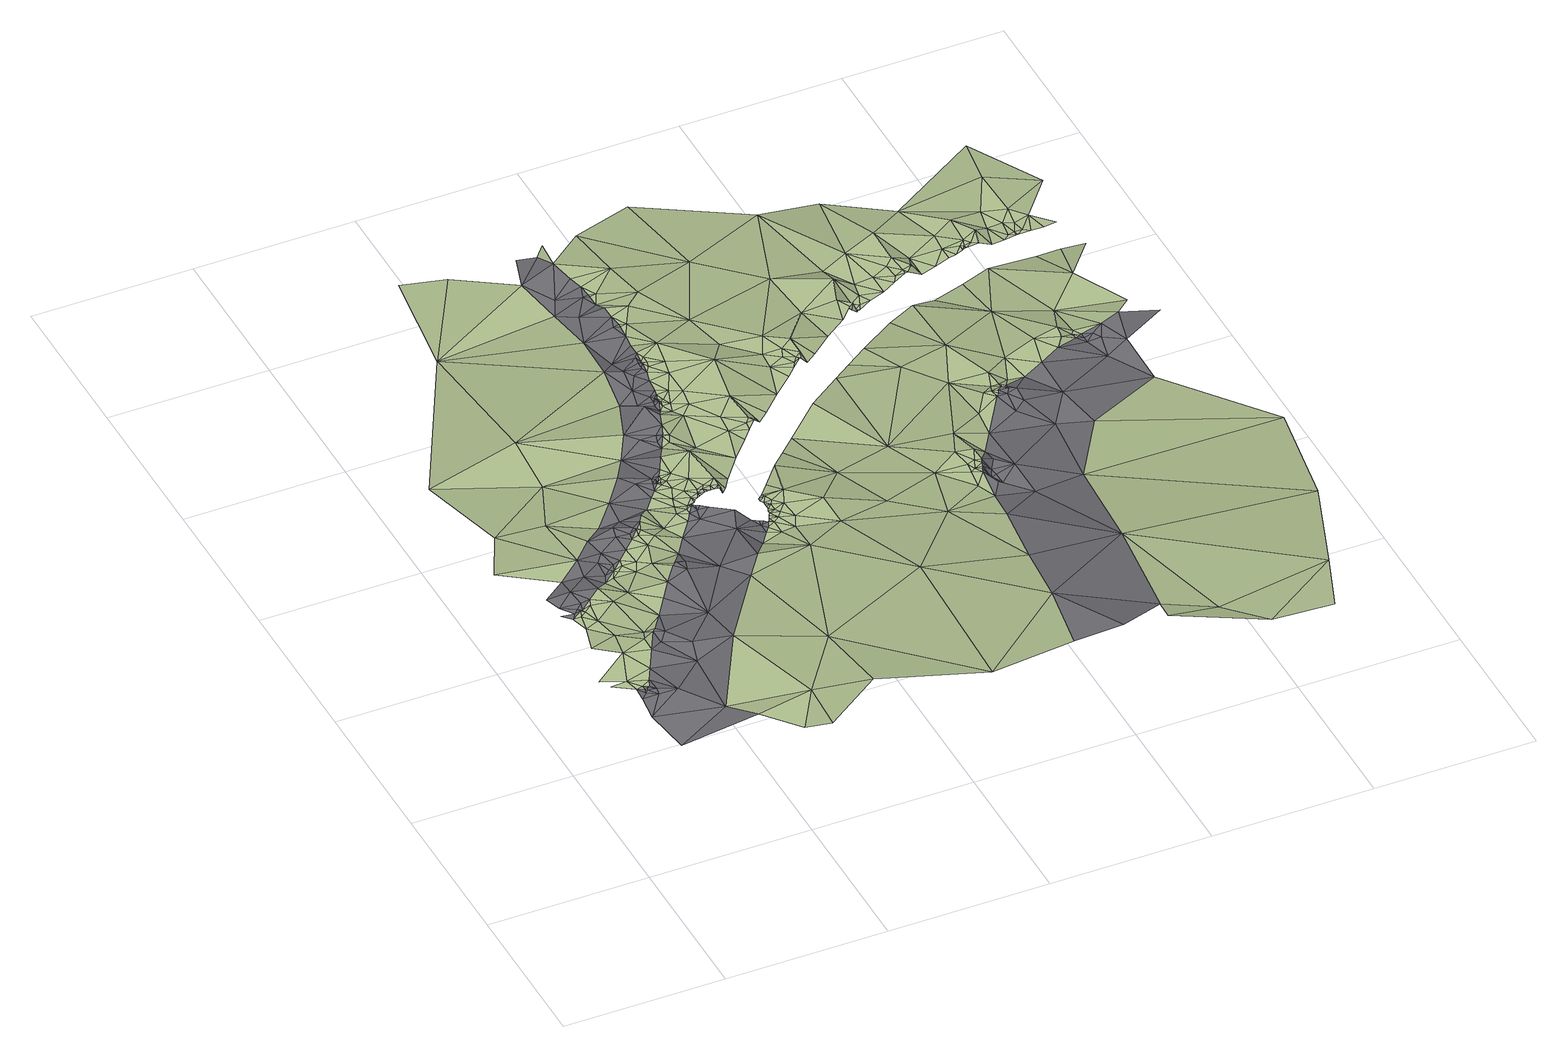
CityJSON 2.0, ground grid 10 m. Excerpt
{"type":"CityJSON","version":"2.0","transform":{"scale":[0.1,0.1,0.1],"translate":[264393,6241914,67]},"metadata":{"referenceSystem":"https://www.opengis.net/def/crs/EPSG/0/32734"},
"CityObjects":{
"terrain1":{"type":"TINRelief","geometry":[{"type":"CompositeSurface","lod":"1","boundaries":[[[0,1,2]],[[0,2,3]],[[4,0,5]],[[2,6,3]],[[6,7,8]],[[6,8,3]],[[9,0,3]],[[10,3,8]],[[10,9,3]],[[9,11,0]],[[11,5,0]],[[12,5,13]],[[14,12,13]],[[14,15,16]],[[16,15,17]],[[15,14,18]],[[11,19,5]],[[18,14,13]],[[17,15,20]],[[18,20,15]],[[5,21,13]],[[22,17,20]],[[5,19,21]],[[20,23,22]],[[18,23,20]],[[13,24,18]],[[25,22,23]],[[21,24,13]],[[23,18,26]],[[27,28,29]],[[27,30,28]],[[21,19,31]],[[26,18,24]],[[23,26,25]],[[24,21,31]],[[32,25,26]],[[33,24,31]],[[34,35,36]],[[37,26,24]],[[24,33,37]],[[26,38,32]],[[39,36,35]],[[38,40,32]],[[38,26,37]],[[30,27,41]],[[34,36,42]],[[38,43,40]],[[39,44,36]],[[30,45,46]],[[47,40,43]],[[38,37,48]],[[43,38,49]],[[47,43,50]],[[51,41,27]],[[30,41,45]],[[43,49,50]],[[52,47,50]],[[38,48,53]],[[49,38,53]],[[54,47,52]],[[52,50,49]],[[49,55,52]],[[52,55,54]],[[41,51,56]],[[36,44,57]],[[58,54,55]],[[53,59,49]],[[59,55,49]],[[45,60,46]],[[55,61,58]],[[59,53,62]],[[36,63,42]],[[61,55,59]],[[56,64,41]],[[41,64,45]],[[61,65,58]],[[59,62,66]],[[67,66,62]],[[68,65,61]],[[63,36,57]],[[69,61,59]],[[68,70,65]],[[69,59,66]],[[61,71,68]],[[72,46,60]],[[73,70,68]],[[68,71,73]],[[74,70,73]],[[69,71,61]],[[42,63,75]],[[74,73,76]],[[71,77,73]],[[76,73,77]],[[71,69,78]],[[79,45,64]],[[80,76,77]],[[78,77,71]],[[45,81,60]],[[77,82,80]],[[78,83,77]],[[79,81,45]],[[84,82,77]],[[85,63,57]],[[77,83,84]],[[82,84,86]],[[86,87,82]],[[88,84,83]],[[84,89,86]],[[63,90,75]],[[89,84,88]],[[87,86,91]],[[91,92,87]],[[89,93,86]],[[60,81,94]],[[91,86,93]],[[95,89,88]],[[92,96,97]],[[92,91,98]],[[93,89,95]],[[96,92,98]],[[93,95,99]],[[75,90,100]],[[91,93,101]],[[96,102,97]],[[103,93,99]],[[97,102,104]],[[103,105,93]],[[102,106,104]],[[102,96,107]],[[108,98,91]],[[93,105,101]],[[101,108,91]],[[98,107,96]],[[109,104,106]],[[106,102,107]],[[101,105,110]],[[101,110,111]],[[112,106,107]],[[112,109,106]],[[72,60,113]],[[108,101,114]],[[98,115,107]],[[111,114,101]],[[94,116,60]],[[117,109,112]],[[98,108,115]],[[118,114,111]],[[108,114,119]],[[112,107,115]],[[118,120,114]],[[90,121,100]],[[108,119,115]],[[114,120,122]],[[123,117,112]],[[124,119,114]],[[124,114,122]],[[122,125,124]],[[119,126,115]],[[126,119,124]],[[63,85,127]],[[124,125,128]],[[124,129,126]],[[128,129,124]],[[130,121,131]],[[63,127,90]],[[112,115,132]],[[116,113,60]],[[129,128,133]],[[126,134,115]],[[132,123,112]],[[121,90,131]],[[133,135,129]],[[129,134,126]],[[133,136,135]],[[137,130,131]],[[138,135,136]],[[134,129,135]],[[115,134,132]],[[132,139,123]],[[135,138,140]],[[137,131,141]],[[142,137,141]],[[140,134,135]],[[142,141,143]],[[134,140,144]],[[145,143,141]],[[90,146,131]],[[147,148,72]],[[131,146,141]],[[132,149,139]],[[150,145,141]],[[149,151,139]],[[152,145,150]],[[153,152,150]],[[150,141,146]],[[144,154,134]],[[132,134,154]],[[155,156,153]],[[157,153,150]],[[149,158,151]],[[156,155,159]],[[155,153,157]],[[151,158,160]],[[159,161,162]],[[161,163,162]],[[155,161,159]],[[149,132,164]],[[161,165,163]],[[166,150,146]],[[157,150,166]],[[167,168,165]],[[169,168,167]],[[160,158,170]],[[164,158,149]],[[171,165,161]],[[171,167,165]],[[172,155,157]],[[90,173,146]],[[172,161,155]],[[72,113,174]],[[175,169,167]],[[171,161,172]],[[157,166,172]],[[176,132,154]],[[176,164,132]],[[177,167,171]],[[166,146,173]],[[72,178,147]],[[175,167,177]],[[170,158,179]],[[177,171,172]],[[158,164,179]],[[174,180,72]],[[90,127,173]],[[170,179,181]],[[177,182,175]],[[172,166,183]],[[178,72,180]],[[181,184,185]],[[183,177,172]],[[184,181,179]],[[183,166,173]],[[186,185,187]],[[187,185,184]],[[176,188,164]],[[189,182,177]],[[190,186,187]],[[179,164,188]],[[190,191,186]],[[191,190,192]],[[187,184,193]],[[187,193,190]],[[194,192,190]],[[195,127,85]],[[192,194,196]],[[190,193,194]],[[184,179,197]],[[184,197,193]],[[196,194,198]],[[193,198,194]],[[198,199,196]],[[200,188,176]],[[199,198,201]],[[202,195,85]],[[179,203,197]],[[179,188,203]],[[204,198,193]],[[197,204,193]],[[183,205,177]],[[201,198,206]],[[189,177,205]],[[207,201,206]],[[208,183,173]],[[209,207,210]],[[188,200,211]],[[204,206,198]],[[207,206,210]],[[203,188,212]],[[213,209,210]],[[214,209,213]],[[213,215,214]],[[211,212,188]],[[215,216,214]],[[217,173,127]],[[204,197,218]],[[218,197,203]],[[210,219,213]],[[219,210,206]],[[215,213,219]],[[220,203,212]],[[205,221,189]],[[222,212,211]],[[216,215,223]],[[220,218,203]],[[223,224,216]],[[205,183,208]],[[220,212,222]],[[215,219,223]],[[223,225,224]],[[226,206,204]],[[222,227,220]],[[225,228,229]],[[208,173,217]],[[229,228,230]],[[228,225,223]],[[227,231,220]],[[206,226,219]],[[230,228,232]],[[204,218,226]],[[220,231,218]],[[233,221,205]],[[127,195,234]],[[226,223,219]],[[232,228,235]],[[236,232,235]],[[237,218,231]],[[238,236,235]],[[239,238,240]],[[217,127,234]],[[241,239,240]],[[241,240,242]],[[243,228,223]],[[244,240,238]],[[245,218,237]],[[235,244,238]],[[246,247,248]],[[226,218,245]],[[249,242,250]],[[240,250,242]],[[243,235,228]],[[247,249,250]],[[251,223,226]],[[252,205,208]],[[253,233,205]],[[250,240,244]],[[223,251,243]],[[243,244,235]],[[252,208,217]],[[254,247,250]],[[245,255,226]],[[233,253,256]],[[252,253,205]],[[251,226,257]],[[234,258,217]],[[255,257,226]],[[259,255,245]],[[260,243,251]],[[252,217,261]],[[244,262,250]],[[263,217,258]],[[244,243,262]],[[257,260,251]],[[255,259,264]],[[217,263,261]],[[265,257,255]],[[262,254,250]],[[264,266,255]],[[255,266,265]],[[267,256,253]],[[268,253,252]],[[257,265,269]],[[260,257,269]],[[270,252,261]],[[264,271,266]],[[272,265,266]],[[272,269,265]],[[273,274,275]],[[276,252,270]],[[272,266,271]],[[268,252,276]],[[271,277,272]],[[278,269,272]],[[279,261,263]],[[260,269,280]],[[277,278,272]],[[270,261,279]],[[278,280,269]],[[281,253,268]],[[260,282,243]],[[276,270,283]],[[284,278,277]],[[270,279,283]],[[254,262,285]],[[278,284,280]],[[286,276,283]],[[286,268,276]],[[287,283,279]],[[287,288,283]],[[243,282,262]],[[286,283,289]],[[283,288,289]],[[274,273,290]],[[274,291,275]],[[268,286,292]],[[284,293,280]],[[286,289,294]],[[253,295,267]],[[296,260,280]],[[292,286,294]],[[281,268,292]],[[292,294,297]],[[293,298,280]],[[253,281,299]],[[281,292,297]],[[296,282,260]],[[298,296,280]],[[267,295,300]],[[295,253,299]],[[281,297,301]],[[301,302,281]],[[303,300,295]],[[262,304,285]],[[305,296,298]],[[299,281,302]],[[304,262,282]],[[291,274,306]],[[306,274,290]],[[305,307,296]],[[282,296,308]],[[301,309,302]],[[307,308,296]],[[303,295,310]],[[302,311,299]],[[312,307,305]],[[309,311,302]],[[295,299,310]],[[307,312,313]],[[314,307,313]],[[308,315,282]],[[299,311,316]],[[314,317,307]],[[306,290,318]],[[303,310,319]],[[320,311,309]],[[307,317,308]],[[321,314,313]],[[315,304,282]],[[322,320,309]],[[316,311,320]],[[323,314,321]],[[321,324,323]],[[323,317,314]],[[325,323,324]],[[322,326,320]],[[299,316,327]],[[325,328,323]],[[328,317,323]],[[329,320,326]],[[329,316,320]],[[327,310,299]],[[317,330,308]],[[328,330,317]],[[325,331,328]],[[329,332,316]],[[333,291,334]],[[332,329,335]],[[316,332,327]],[[336,315,308]],[[308,330,336]],[[330,328,331]],[[335,337,332]],[[337,338,332]],[[327,332,338]],[[310,339,319]],[[340,330,331]],[[330,340,336]],[[341,304,315]],[[310,327,342]],[[315,336,341]],[[291,306,334]],[[338,337,343]],[[342,327,338]],[[336,340,344]],[[336,344,341]],[[342,338,343]],[[344,340,345]],[[304,341,346]],[[347,339,310]],[[341,344,348]],[[344,345,349]],[[347,310,342]],[[350,342,343]],[[344,349,348]],[[345,351,349]],[[341,348,352]],[[353,348,349]],[[353,349,351]],[[350,354,342]],[[353,352,348]],[[347,355,339]],[[352,356,341]],[[351,357,353]],[[358,359,333]],[[341,356,346]],[[353,357,360]],[[352,353,360]],[[342,354,347]],[[361,360,357]],[[350,362,354]],[[360,363,352]],[[356,352,363]],[[360,361,363]],[[347,364,355]],[[358,333,334]],[[365,354,362]],[[361,366,363]],[[367,347,354]],[[368,346,356]],[[354,365,367]],[[369,356,363]],[[362,370,365]],[[363,366,371]],[[364,347,372]],[[373,367,365]],[[347,367,374]],[[369,368,356]],[[373,365,370]],[[363,371,369]],[[366,375,371]],[[367,373,376]],[[359,358,377]],[[378,373,370]],[[374,372,347]],[[379,373,378]],[[367,376,374]],[[373,379,376]],[[371,375,380]],[[371,380,381]],[[376,379,382]],[[383,369,371]],[[384,381,380]],[[374,376,382]],[[383,371,381]],[[368,369,385]],[[384,386,381]],[[384,387,386]],[[388,386,387]],[[386,383,381]],[[383,385,369]],[[389,386,388]],[[383,386,389]],[[389,388,390]],[[382,391,374]],[[372,374,392]],[[383,389,393]],[[385,383,393]],[[393,389,390]],[[368,385,394]],[[390,395,393]],[[385,393,396]],[[374,391,397]],[[372,392,398]],[[393,395,396]],[[397,392,374]],[[394,385,396]],[[396,395,399]],[[394,400,368]],[[396,399,401]],[[402,396,401]],[[396,402,394]],[[399,403,401]],[[404,401,403]],[[402,401,404]],[[392,405,398]],[[404,403,406]],[[402,404,407]],[[408,404,406]],[[402,409,394]],[[408,407,404]],[[410,368,400]],[[406,411,408]],[[409,402,407]],[[408,412,407]],[[409,400,394]],[[411,412,408]],[[392,413,405]],[[409,407,412]],[[414,412,411]],[[412,414,415]],[[409,412,416]],[[416,400,409]],[[400,416,410]]]}]},
"road1":{"type":"Road","attributes":{"highway":"motorway_link","surface":"asphalt","lanes":1,"width":2.2,"oneway":"yes"},"geometry":[{"type":"MultiSurface","lod":"1","boundaries":[[[417,418,16]],[[417,419,420]],[[16,17,417]],[[420,421,422]],[[419,417,17]],[[420,419,423]],[[17,22,419]],[[423,421,420]],[[423,419,22]],[[29,422,421]],[[22,25,423]],[[25,421,423]],[[421,25,32]],[[424,29,421]],[[421,32,424]],[[27,29,424]],[[424,32,40]],[[424,40,425]],[[426,27,424]],[[426,424,425]],[[425,40,47]],[[427,426,425]],[[427,425,47]],[[428,27,426]],[[429,426,427]],[[51,27,428]],[[427,47,429]],[[428,426,429]],[[47,54,429]],[[428,429,54]],[[58,428,54]],[[428,430,51]],[[428,58,430]],[[431,51,430]],[[431,56,51]],[[65,430,58]],[[431,430,432]],[[432,430,65]],[[433,56,431]],[[432,434,431]],[[65,70,432]],[[433,431,434]],[[432,70,434]],[[64,56,433]],[[70,74,434]],[[434,74,76]],[[433,434,76]],[[433,76,80]],[[433,82,64]],[[82,433,80]],[[64,82,87]],[[435,79,64]],[[435,64,87]],[[92,435,87]],[[435,436,79]],[[92,437,435]],[[79,436,81]],[[435,437,436]],[[92,97,437]],[[437,97,438]],[[439,437,438]],[[436,437,439]],[[104,438,97]],[[104,439,438]],[[109,436,439]],[[104,109,439]],[[117,81,436]],[[117,436,109]],[[117,123,81]],[[94,81,440]],[[139,81,123]],[[139,440,81]],[[441,94,440]],[[440,139,442]],[[440,442,441]],[[139,151,442]],[[441,170,94]],[[441,442,151]],[[94,443,116]],[[151,160,441]],[[170,443,94]],[[441,160,170]],[[116,443,444]],[[181,443,170]],[[444,445,116]],[[181,185,443]],[[446,444,443]],[[116,445,113]],[[446,443,185]],[[446,447,444]],[[448,445,444]],[[448,444,447]],[[185,186,446]],[[447,446,186]],[[445,449,113]],[[447,186,450]],[[447,451,448]],[[450,451,447]],[[186,191,450]],[[445,448,199]],[[192,450,191]],[[192,451,450]],[[196,448,451]],[[196,451,192]],[[445,452,449]],[[196,199,448]],[[453,113,449]],[[445,199,201]],[[201,452,445]],[[174,113,453]],[[454,449,452]],[[452,201,207]],[[455,453,449]],[[454,452,207]],[[449,454,456]],[[449,456,455]],[[207,209,454]],[[454,209,456]],[[225,174,453]],[[453,455,216]],[[209,214,456]],[[456,214,455]],[[180,174,457]],[[224,453,216]],[[214,216,455]],[[225,453,224]],[[174,225,458]],[[232,457,174]],[[178,180,459]],[[174,458,232]],[[457,460,180]],[[180,460,459]],[[225,229,458]],[[229,230,458]],[[236,457,232]],[[458,230,232]],[[459,247,178]],[[236,238,457]],[[457,238,460]],[[242,459,460]],[[461,178,246]],[[249,459,242]],[[246,178,247]],[[238,239,460]],[[247,459,249]],[[239,241,460]],[[460,241,242]]]}]},
"road2":{"type":"Road","attributes":{"highway":"motorway_link","surface":"asphalt","lanes":2,"width":4.4,"oneway":"yes"},"geometry":[{"type":"MultiSurface","lod":"1","boundaries":[[[34,462,463]],[[464,465,7]],[[466,31,467]],[[48,468,53]],[[469,468,470]],[[7,6,464]],[[463,35,34]],[[471,121,130]],[[130,472,471]],[[19,473,467]],[[88,474,95]],[[475,99,95]],[[476,471,472]],[[2,477,464]],[[462,465,477]],[[9,10,478]],[[67,62,469]],[[10,8,478]],[[469,479,67]],[[8,7,478]],[[480,481,482]],[[479,66,67]],[[478,7,465]],[[475,474,483]],[[33,31,466]],[[11,484,473]],[[34,484,462]],[[465,484,478]],[[472,485,486]],[[479,469,470]],[[69,479,470]],[[465,462,484]],[[9,478,484]],[[471,100,121]],[[470,471,78]],[[130,137,472]],[[475,95,474]],[[142,472,137]],[[480,482,474]],[[480,474,88]],[[485,472,142]],[[486,476,472]],[[471,476,481]],[[33,466,37]],[[37,468,48]],[[473,34,42]],[[9,484,11]],[[66,479,69]],[[37,466,468]],[[2,464,6]],[[465,464,477]],[[31,19,467]],[[469,53,468]],[[19,11,473]],[[467,473,487]],[[466,487,468]],[[480,88,83]],[[482,483,474]],[[83,78,480]],[[470,78,69]],[[481,480,471]],[[78,471,480]],[[469,62,53]],[[34,473,484]],[[467,487,466]],[[473,42,487]],[[487,42,468]],[[75,100,470]],[[470,100,471]],[[42,75,468]],[[468,75,470]]]}]},
"road3":{"type":"Road","attributes":{"highway":"residential","name":"Selbourne Road","surface":"asphalt","lanes":1,"width":5.6,"oneway":"yes"},"geometry":[{"type":"MultiSurface","lod":"1","boundaries":[[[202,488,195]],[[275,195,488]],[[195,291,234]],[[291,195,275]],[[291,258,234]],[[263,258,489]],[[279,263,490]],[[489,490,263]],[[491,287,279]],[[279,490,492]],[[287,491,288]],[[492,491,279]],[[489,258,291]],[[491,493,288]],[[289,288,493]],[[494,491,492]],[[294,289,493]],[[489,492,490]],[[494,493,491]],[[495,294,493]],[[496,494,492]],[[493,494,496]],[[297,294,495]],[[492,489,496]],[[493,496,495]],[[496,297,495]],[[496,301,297]],[[489,291,333]],[[333,496,489]],[[497,301,496]],[[333,497,496]],[[498,309,301]],[[301,497,498]],[[309,498,499]],[[322,309,499]],[[499,326,322]],[[499,498,500]],[[499,501,326]],[[329,326,501]],[[497,500,498]],[[335,329,501]],[[499,500,502]],[[499,502,501]],[[501,337,335]],[[497,333,359]],[[337,501,502]],[[337,502,343]],[[503,502,500]],[[503,500,497]],[[502,503,343]],[[359,503,497]],[[350,343,503]],[[503,359,377]],[[503,504,350]],[[350,504,362]],[[504,503,377]],[[505,370,362]],[[505,362,504]],[[506,370,505]],[[506,378,370]],[[379,378,506]],[[507,506,505]],[[508,505,504]],[[506,507,379]],[[505,508,507]],[[377,509,504]],[[382,379,507]],[[508,504,509]],[[508,382,507]],[[509,382,508]],[[509,391,382]],[[510,391,509]]]}]}
},
"vertices":[
[31,96,67],[21,95,67],[33,87,67],[37,88,67],[17,102,67],[40,120,67],[37,84,68],[38,83,68],[39,85,68],[43,92,67],[41,87,67],[48,101,67],[26,131,67],[43,137,66],[31,149,66],[33,160,66],[28,160,66],[35,165,66],[40,153,66],[56,116,67],[37,163,66],[56,126,67],[36,165,66],[42,167,66],[60,135,64],[44,172,66],[55,165,66],[54,210,63],[6,217,64],[38,196,63],[23,252,59],[64,131,66],[52,179,66],[66,133,66],[71,51,68],[84,35,70],[120,43,69],[74,145,64],[67,171,64],[102,13,70],[60,186,62],[53,250,59],[103,109,66],[66,188,62],[117,8,72],[70,290,52],[12,315,52],[69,194,62],[83,158,64],[80,188,62],[71,192,62],[67,224,62],[75,196,62],[91,170,64],[76,201,62],[84,196,62],[80,237,57],[154,34,72],[83,208,62],[91,191,62],[73,332,52],[96,207,62],[100,182,64],[151,87,65],[95,255,57],[90,215,62],[103,186,62],[103,184,64],[95,217,62],[111,198,57],[96,222,62],[103,213,62],[75,439,32],[98,221,62],[97,223,62],[137,159,61],[101,228,62],[113,222,57],[119,210,57],[109,274,57],[104,233,62],[120,293,52],[112,242,56],[128,222,57],[125,231,57],[220,18,66],[127,238,56],[119,251,56],[132,228,57],[132,232,57],[181,174,57],[129,245,56],[123,256,56],[134,236,56],[131,313,52],[136,234,57],[129,259,56],[127,261,56],[133,254,56],[136,235,57],[149,175,61],[139,242,56],[129,261,56],[137,236,56],[128,262,56],[139,237,56],[131,264,56],[133,261,56],[138,249,56],[131,267,56],[140,239,56],[142,240,56],[138,266,56],[148,375,46],[144,244,56],[145,258,56],[143,344,46],[134,272,56],[144,241,56],[145,247,56],[146,242,56],[160,192,52],[148,243,56],[139,282,56],[148,246,56],[150,243,56],[150,249,56],[228,130,57],[152,243,56],[153,247,56],[166,200,52],[174,197,52],[156,280,56],[154,243,56],[158,252,56],[158,246,56],[156,243,56],[169,204,52],[158,243,56],[145,293,52],[161,247,48],[174,207,52],[171,208,52],[172,209,52],[164,250,48],[173,211,52],[183,198,52],[112,504,31],[86,513,29],[151,296,52],[178,210,52],[150,303,52],[174,213,52],[175,215,52],[169,257,48],[179,217,52],[175,217,52],[181,214,52],[154,302,52],[176,219,52],[151,304,52],[179,222,52],[176,221,52],[176,223,52],[165,291,47],[176,225,52],[187,207,52],[179,230,52],[175,227,52],[175,229,52],[154,312,52],[181,225,52],[186,220,52],[208,192,52],[152,410,40],[180,236,48],[181,272,48],[191,231,52],[145,477,35],[171,320,47],[150,444,35],[157,321,52],[186,243,48],[208,215,52],[167,326,47],[161,329,47],[164,337,47],[164,333,47],[188,297,47],[198,257,48],[165,337,47],[164,338,47],[164,339,47],[169,333,47],[167,338,47],[286,80,55],[165,343,47],[178,328,47],[173,344,47],[166,347,47],[193,286,47],[167,356,47],[279,36,55],[189,310,47],[180,340,47],[230,243,42],[180,358,47],[169,364,47],[242,204,46],[170,372,47],[172,368,47],[199,293,47],[200,299,47],[173,372,47],[170,373,47],[173,377,47],[171,382,47],[270,183,44],[202,325,47],[182,368,47],[203,303,47],[210,272,42],[205,300,47],[185,385,47],[172,391,45],[173,400,45],[208,358,47],[206,301,47],[178,410,45],[174,409,45],[174,411,45],[212,307,38],[173,419,45],[222,286,38],[292,123,49],[186,424,45],[173,428,45],[219,313,38],[172,437,41],[172,445,41],[176,446,41],[172,447,41],[171,455,41],[214,404,40],[196,433,45],[231,325,38],[163,495,36],[166,480,41],[170,503,36],[169,464,41],[193,463,41],[221,379,38],[280,222,40],[268,258,37],[191,503,36],[238,349,38],[246,309,38],[239,361,38],[299,167,44],[244,337,38],[246,376,38],[297,201,40],[237,453,38],[302,189,40],[250,343,38],[248,354,38],[252,347,38],[271,332,31],[298,234,40],[251,361,38],[299,214,40],[256,349,38],[255,351,38],[335,32,57],[368,36,49],[338,49,52],[300,221,40],[257,349,38],[259,354,38],[305,211,40],[259,367,38],[306,253,37],[275,428,31],[302,216,40],[264,355,28],[230,519,32],[305,223,40],[306,214,40],[307,216,40],[308,219,40],[389,11,51],[349,123,45],[309,232,40],[271,360,28],[309,222,40],[308,326,31],[278,393,31],[318,236,32],[284,371,28],[327,304,29],[284,343,28],[327,250,32],[329,268,32],[298,353,28],[294,485,29],[298,381,28],[442,49,48],[301,395,31],[307,413,31],[345,278,32],[340,335,29],[339,284,32],[305,387,31],[308,389,31],[310,395,21],[310,433,21],[347,291,29],[312,400,21],[428,11,49],[324,374,22],[344,284,32],[312,392,21],[347,280,32],[312,394,21],[313,393,21],[314,393,21],[348,283,32],[351,303,29],[316,397,21],[351,285,32],[319,405,21],[323,398,21],[352,291,29],[360,197,30],[469,121,36],[353,286,29],[321,415,21],[355,288,29],[360,297,25],[342,383,22],[333,402,21],[328,442,21],[367,315,25],[370,295,25],[333,416,21],[342,407,21],[337,495,15],[381,363,19],[344,422,21],[345,412,21],[384,303,25],[351,412,21],[350,428,21],[351,415,21],[389,324,25],[360,392,13],[350,452,21],[353,412,21],[486,202,24],[388,242,26],[357,417,21],[363,416,13],[398,311,25],[363,432,13],[380,398,13],[404,319,25],[373,419,13],[405,328,25],[374,470,15],[383,442,15],[413,319,21],[383,432,13],[399,405,13],[412,323,21],[414,351,17],[383,423,13],[414,326,21],[437,268,22],[415,320,21],[417,321,21],[388,424,13],[393,430,13],[431,325,21],[397,434,13],[393,426,13],[397,451,15],[395,429,13],[395,427,13],[396,427,13],[400,430,13],[404,428,13],[444,330,21],[438,377,17],[406,437,15],[418,456,10],[412,428,9],[415,441,10],[455,342,17],[430,408,9],[420,429,9],[432,484,10],[424,432,9],[425,442,10],[428,430,9],[428,433,9],[445,408,9],[429,430,9],[431,439,10],[433,433,9],[433,452,10],[437,515,8],[437,430,9],[441,442,10],[461,409,7],[445,430,9],[453,431,9],[463,470,7],
[31,164,66],[23,165,66],[34,167,66],[25,172,66],[37,183,66],[22,182,66],[38,171,66],[51,195,63],[63,192,62],[64,204,62],[67,196,62],[69,211,62],[71,199,62],[83,221,62],[85,229,62],[91,220,62],[93,238,57],[95,224,62],[116,266,56],[126,266,56],[125,262,56],[127,262,56],[128,265,56],[137,305,52],[147,305,52],[145,299,52],[152,331,52],[152,340,46],[155,353,46],[160,334,47],[161,338,47],[161,343,47],[158,371,46],[163,339,47],[163,341,47],[161,364,47],[158,386,40],[168,368,47],[169,378,47],[168,373,47],[159,432,40],[170,410,45],[156,457,35],[168,446,41],[154,503,31],
[30,60,68],[34,30,68],[36,81,68],[42,77,68],[70,129,66],[64,121,66],[100,136,64],[106,176,64],[125,174,61],[150,205,57],[166,207,52],[75,97,66],[137,229,57],[138,233,57],[163,214,52],[32,77,68],[43,82,68],[109,185,62],[135,221,57],[156,220,57],[144,229,57],[140,232,57],[54,77,68],[169,210,52],[167,211,52],[80,114,66],
[307,31,61],[327,190,34],[309,200,40],[310,211,34],[314,205,34],[313,218,34],[314,213,34],[318,226,34],[327,217,34],[367,249,26],[349,262,32],[351,278,32],[357,269,32],[354,282,32],[358,280,32],[383,273,26],[422,297,21],[417,313,21],[417,317,21],[423,319,21],[426,314,21],[438,306,21],[468,326,17]
]}
